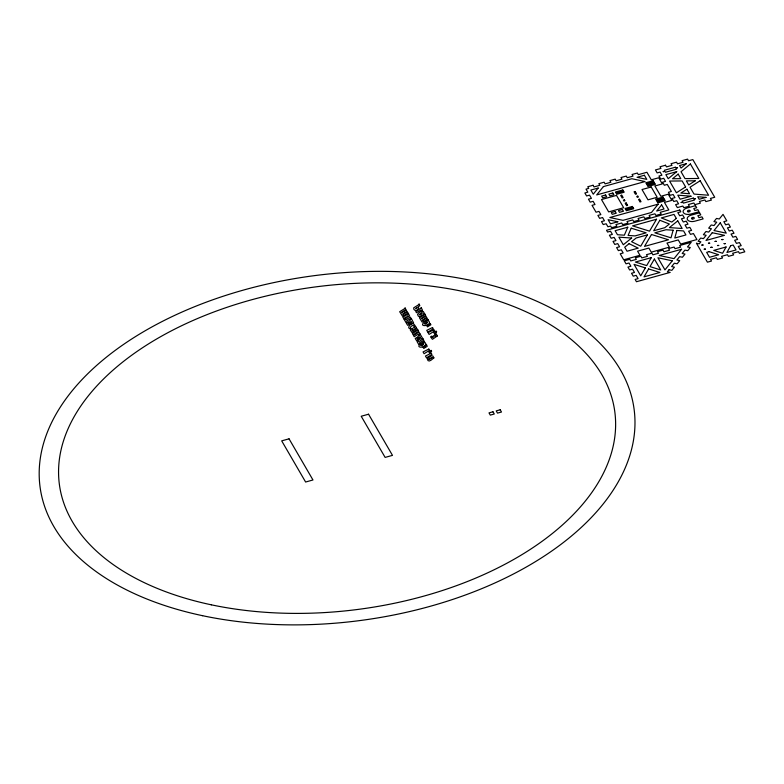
<?xml version="1.0" encoding="UTF-8"?>
<svg xmlns="http://www.w3.org/2000/svg" width="784" height="784" viewBox="0 0 784 784"><rect width="100%" height="100%" fill="white"/><g stroke="black" fill="none" stroke-linecap="round" stroke-linejoin="round"><path stroke-width="1.18" d="M411.355 319.029L408.425 322.008L409.17 323.292L411.13 321.45L411.58 322.224L408.542 323.733L407.582 322.498L406.377 323.233L407.631 325.301L413.589 322.871L411.277 318.402M426.486 345.058L425.134 345.911L425.859 347.155L427.211 346.303L426.408 344.431M405.132 308.328L399.683 311.718L402.457 316.099L407.925 313.12L407.2 311.875L402.78 314.237L406.886 311.336L406.171 310.111L401.918 312.757L401.604 312.218L405.857 309.572L405.054 307.7M419.107 304.466L413.658 307.857C413.256 312.708 421.106 309.602 417.99 306.858L419.832 305.711L419.028 303.829M408.297 313.767L402.849 317.157L404.103 319.313L405.299 318.569L404.769 317.667L405.602 317.148L406.132 318.059L407.327 317.314L406.798 316.403L407.827 315.766L408.356 316.667L409.552 315.923L408.219 313.139M421.214 308.073L415.755 311.464L416.48 312.718L420.734 310.062L421.292 311.032L422.498 310.288L421.126 307.446M424.869 314.374L419.42 317.765L422.184 322.146L427.652 319.166L426.927 317.922L422.517 320.284L426.614 317.373L425.908 316.158L421.655 318.804L421.341 318.265L425.594 315.619L424.791 313.747M417.833 330.172L412.384 333.563L413.109 334.817L418.558 331.416L417.754 329.545M422.988 339.031L418.734 341.687L418.205 340.766L417 341.51L418.734 344.49L419.93 343.745L419.46 342.931L423.713 340.285L422.909 338.404M427.3 320.293C412.952 328.525 436.619 326.252 427.211 319.666M423.605 341.853C409.268 350.085 432.935 347.812 423.527 341.226M413.06 323.743C409.963 323.253 406.298 329.113 410.855 328.721C408.846 327.242 413.717 323.518 414.207 326.742L415.157 325.674L412.982 323.116M427.976 319.598L428.054 320.225M427.78 320.186L427.692 319.558L427.466 320.225M424.281 341.158L424.369 341.785M423.693 341.158L423.781 341.785M424.232 313.384C423.154 315.511 418.156 318.931 417.529 314.404C418.627 312.287 423.595 308.857 424.232 313.384M433.885 357.886C432.141 359.131 428.044 363.854 427.182 358.611C429.505 357.886 432.435 352.986 433.885 357.886M437.354 335.944L432.425 339.305L430.534 336.875L431.719 336.111C431.445 337.982 434.336 337.757 432.944 336.277L434.13 335.523C434.601 337.394 436.776 335.062 434.836 334.307L436.022 333.553L437.354 335.944M415.099 330.74L411.982 332.504L410.238 329.878L415.687 326.487L416.402 327.712L414.364 329.427L416.765 328.339L417.451 329.515L415.099 330.74M432.2 357.573L430.935 358.072L432.2 357.573M430.034 358.945L428.877 359.219L430.034 358.945M663.215 171.608L663.979 171.578L663.215 171.608M681.159 202.478L681.923 202.448L681.159 202.478M701.847 245.069L703.062 245.02L701.847 245.069M704.238 249.185L705.463 249.136L704.238 249.185M708.462 243.236L709.687 243.187L708.462 243.236M710.853 247.352L712.078 247.303L710.853 247.352M715.086 241.403L716.311 241.354L715.086 241.403M717.478 245.519L718.703 245.47L717.478 245.519M721.711 239.571L722.936 239.522L721.711 239.571M724.102 243.687L725.327 243.638L724.151 243.599M419.322 314.58C421.116 316.736 425.016 309.121 419.322 314.58M424.634 323.714C426.594 325.83 430.093 318.412 424.634 323.714M420.939 345.274C422.85 347.42 426.349 339.933 420.939 345.274M673.113 230.212L671.006 237.826L654.885 232.809L666.037 229.732L673.113 230.212M676.876 230.467L674.779 238.032L685.922 234.945L683.579 230.927L676.876 230.467M676.808 167.825L677.552 167.854L676.847 167.766M694.751 198.695L695.496 198.724L694.751 198.695M627.778 227.193L624.348 235.19L617.459 234.72L615.117 230.702L627.778 227.193M631.208 228.183L628.092 235.445L635.011 235.915L646.153 232.838L631.208 228.183M726.072 246.98L722.583 253.271L713.744 250.38L726.072 246.98M730.668 245.706L726.915 252.477L736.019 249.959L733.158 245.02L730.668 245.706M645.33 267.903L640.714 275.831L634.05 264.365L645.33 267.903M651.298 257.652L646.682 265.58L635.403 262.042L651.298 257.652M648.633 268.932L644.017 276.86L659.912 272.469L648.633 268.932M654.395 259.053L649.985 266.609L660.745 269.98L654.395 259.053M647.349 234.896L640.724 246.205L631.571 241.697L636.206 237.973L647.349 234.896M656.531 219.246L649.544 231.153L632.58 225.87L656.531 219.246M651.494 234.494L644.517 246.401L668.458 239.777L651.494 234.494M659.834 220.265L653.689 230.751L664.832 227.674L669.369 224.038L659.834 220.265M598.192 188.033L593.253 194.187L590.852 190.061L598.192 188.033M603.386 186.602L596.693 194.922L645.036 181.555L631.855 178.723L603.386 186.602M658.168 204.154L651.475 212.474L623.006 220.343L609.834 217.521L658.168 204.154M661.618 204.889L656.669 211.043L664.009 209.014L661.618 204.889M672.27 260.817L664.959 269.882L657.903 257.75L672.27 260.817M681.59 249.273L674.024 258.642L659.177 255.476L681.59 249.273M669.066 269.745L667.419 271.783L670.193 272.401L636.461 281.73L635.128 279.437L638.078 278.624L636.167 275.351L633.227 276.164L631.541 273.263L634.481 272.45L632.57 269.157L629.63 269.97L627.945 267.07L630.885 266.256L628.993 263.012L626.053 263.826L624.299 260.817L629.787 259.298L630.738 260.945L636.334 259.396L635.373 257.76L640.861 256.241L641.812 257.887L647.408 256.339L646.447 254.692L651.935 253.173L652.886 254.82L658.482 253.281L657.521 251.635L663.009 250.116L663.97 251.762L669.556 250.214L668.605 248.567L674.083 247.048L675.044 248.695L680.63 247.156L679.679 245.51L691.214 242.315L687.49 246.931L690.283 247.528L687.715 250.704L684.922 250.106L682.198 253.477L684.991 254.075L682.433 257.25L679.64 256.652L676.915 260.023L679.708 260.621L677.151 263.787L674.358 263.199L671.633 266.57L674.426 267.158L671.859 270.333L669.066 269.745M696.466 243.275L707.413 262.17L711.5 261.033L710.549 259.386L716.4 257.769L717.35 259.416L722.544 257.985L721.584 256.339L727.474 254.712L728.424 256.358L733.618 254.918L732.658 253.271L738.469 251.664L739.43 253.31L744.8 251.831L743.016 248.763L740.076 249.577L738.254 246.45L741.203 245.637L739.42 242.57L736.47 243.383L734.657 240.257L737.597 239.443L735.813 236.376L732.873 237.189L731.051 234.063L734 233.25L732.217 230.182L729.267 230.996L727.454 227.87L730.394 227.056L728.61 223.989L725.67 224.802L723.848 221.676L726.797 220.853L723.024 214.375L719.281 219.01L716.527 218.422L713.959 221.598L716.723 222.186L713.999 225.557L711.245 224.969L708.677 228.144L711.431 228.732L708.716 232.103L705.953 231.515L703.395 234.69L706.149 235.278L703.434 238.65L700.671 238.062L698.113 241.237L700.867 241.825L699.22 243.863L696.466 243.275M712.254 232.721L706.021 240.453L724.504 235.337L712.254 232.721M720.251 222.823L714.008 230.545L726.258 233.162L720.251 222.823M420.214 334.268L417.284 337.247L418.029 338.531L419.989 336.689L420.44 337.463L417.402 338.972L416.441 337.737L415.236 338.472L416.49 340.54L422.449 338.11L418.94 332.073L413.491 335.464L414.217 336.708L418.47 334.062L419.028 335.023L420.224 334.278M436.6 331.838L434.571 333.857L433.777 332.504L436.139 331.044L436.6 331.838M431.592 351.124L429.563 353.143L428.77 351.791L431.131 350.33L431.592 351.124M676.719 171.647L668.213 178.693L665.871 174.646L676.719 171.647M686.372 163.65L681.041 168.06L679.571 165.532L686.372 163.65M678.16 174.117L672.574 178.742L680.796 178.654L678.16 174.117M690.41 163.974L681.041 171.735L685.04 178.615L698.838 178.468L690.41 163.974M631.659 238.042L623.29 244.755L618.88 237.17L631.659 238.042M629.111 243.677L624.711 247.205L627.053 251.233L638.196 248.146L629.111 243.677M676.327 218.442L671.819 222.068L661.324 217.923L673.985 214.424L676.327 218.442M677.748 220.892L669.379 227.605L682.158 228.477L677.748 220.892M685.598 186.915L676.406 192.786L669.595 181.065L682.119 180.937L685.598 186.915M695.192 180.8L688.715 184.936L686.363 180.888L695.192 180.8M686.921 189.199L680.884 193.04L689.557 193.736L686.921 189.199M700.161 180.751L690.038 187.209L694.036 194.089L708.589 195.245L700.161 180.751M428.113 324.782L426.751 325.644L427.476 326.889L428.838 326.026L428.113 324.782M424.428 346.342L423.066 347.194L423.791 348.439L425.153 347.586L424.428 346.342M430.181 323.508L428.819 324.36L429.544 325.605L430.906 324.752L430.181 323.508M405.446 318.833L404.25 319.578L405.985 322.557L407.18 321.803L406.71 320.999L410.963 318.343L410.238 317.099L405.985 319.754L405.446 318.833M432.513 327.516L426.741 330.368L427.79 332.151L433.238 328.761L432.513 327.516M433.826 329.79L428.064 332.632L429.103 334.425L434.552 331.034L433.826 329.79M428.819 349.076L423.056 351.918L424.095 353.711L429.544 350.321L428.819 349.076M431.21 353.182L425.447 356.034L426.486 357.818L431.935 354.427L431.21 353.182M416.794 307.602L415.736 308.612L417.117 308.151L416.794 307.602M413.041 329.819L412.139 330.368L412.482 330.809L413.393 330.436L413.041 329.819M593.067 185.269L587.765 186.739L588.725 188.385L586.04 189.13L587.814 192.168L584.864 192.982L586.589 195.951L589.539 195.138L591.41 198.362L588.47 199.175L590.195 202.145L593.135 201.331L594.987 204.516L592.047 205.33L596.046 212.209L598.986 211.396L600.848 214.6L597.908 215.414L599.623 218.364L602.563 217.54L604.444 220.774L601.495 221.588L603.219 224.557L606.159 223.744L607.933 226.782L610.618 226.047L611.579 227.693L616.871 226.223L615.92 224.577L621.692 222.979L622.653 224.626L627.945 223.166L626.994 221.519L632.766 219.922L633.727 221.568L639.029 220.098L638.068 218.452L643.84 216.854L644.801 218.501L650.103 217.041L649.142 215.394L654.914 213.797L655.875 215.443L661.177 213.973L660.216 212.327L668.821 209.945L664.45 202.419L671.849 200.371L668.272 194.216L660.873 196.265L654.885 185.975L662.294 183.926L658.717 177.772L651.308 179.82L646.927 172.284L638.323 174.665L637.363 173.019L632.071 174.489L633.021 176.135L627.249 177.733L626.289 176.086L620.997 177.547L621.947 179.193L616.175 180.79L615.215 179.144L609.923 180.614L610.873 182.26L605.101 183.858L604.141 182.211L598.849 183.672L599.799 185.318L594.027 186.915L593.067 185.269M665.518 165.238L660.001 166.767L660.961 168.413L655.444 169.932L657.159 172.901L660.108 172.088L661.921 175.214L658.981 176.028L660.765 179.095L663.705 178.282L665.518 181.388L662.568 182.202L664.342 185.249L667.282 184.436L671.378 191.472L668.429 192.286L670.193 195.314L673.133 194.491L674.955 197.627L672.006 198.44L673.789 201.508L676.739 200.694L678.552 203.82L675.612 204.634L677.337 207.593L682.854 206.065L683.805 207.711L689.332 206.192L688.372 204.546L693.889 203.017L694.849 204.663L700.367 203.134L699.406 201.488L704.924 199.969L705.884 201.615L711.402 200.087L710.441 198.44L714.724 197.254L692.831 159.593L688.548 160.779L687.597 159.132L682.08 160.661L683.031 162.308L677.513 163.836L676.563 162.19L671.035 163.709L671.996 165.355L666.478 166.884L665.518 165.238M644.389 175.263L637.049 177.292L646.78 179.379L644.389 175.263M675.347 167.227L664.273 170.285L665.42 172.264L676.494 169.197L675.347 167.227M653.16 180.732L645.8 182.76L646.281 183.583L653.64 181.555L653.16 180.732M622.81 189.973L615.46 192.002L615.93 192.825L623.29 190.796L622.81 189.973M605.64 195L601.671 196.098L602.671 197.833L606.649 196.735L605.64 195M612.853 193.011L608.884 194.109L609.883 195.833L613.862 194.736L612.853 193.011M654.003 182.172L646.643 184.201L647.123 185.024L654.483 182.995L654.003 182.172M623.652 191.414L616.293 193.442L616.773 194.265L624.133 192.237L623.652 191.414M654.836 183.613L647.476 185.641L647.956 186.465L655.316 184.436L654.836 183.613M616.508 195.392L601.495 199.548L608.668 211.896L623.682 207.74L616.508 195.392M651.21 186.994L642.008 189.532L647.996 199.822L657.188 197.284L651.21 186.994M621.702 195.206L620.693 195.49L621.232 196.412L622.241 196.137L621.702 195.206M635.089 191.512L634.07 191.786L634.609 192.717L635.628 192.433L635.089 191.512M622.604 196.755L621.594 197.029L622.124 197.96L623.143 197.676L622.604 196.755M635.981 193.05L634.971 193.334L635.51 194.256L636.52 193.981L635.981 193.05M624.397 199.842L623.388 200.116L623.927 201.047L624.936 200.763L624.397 199.842M637.774 196.137L636.765 196.421L637.304 197.343L638.313 197.068L637.774 196.137M626.191 202.929L625.181 203.203L625.72 204.134L626.73 203.85L626.191 202.929M639.568 199.224L638.558 199.508L639.097 200.43L640.107 200.155L639.568 199.224M627.092 204.467L626.073 204.751L626.612 205.673L627.621 205.398L627.092 204.467M640.469 200.773L639.46 201.047L639.999 201.978L641.008 201.694L640.469 200.773M663.009 197.088L655.649 199.126L656.13 199.949L663.489 197.911L663.009 197.088M632.394 206.457L625.034 208.485L625.514 209.308L632.874 207.28L632.394 206.457M615.224 211.484L611.255 212.582L612.255 214.316L616.234 213.219L615.224 211.484M622.437 209.495L618.468 210.592L619.468 212.317L623.447 211.219L622.437 209.495M663.842 198.528L656.492 200.567L656.963 201.39L664.322 199.352L663.842 198.528M633.237 207.897L625.877 209.926L626.357 210.749L633.717 208.72L633.237 207.897M664.685 199.969L657.325 202.007L657.805 202.831L665.165 200.792L664.685 199.969M690.998 196.206L680.149 199.205L677.788 195.157L690.998 196.206M693.291 198.097L682.217 201.155L683.364 203.134L694.438 200.067L693.291 198.097M617.812 221.784L610.481 223.812L608.08 219.696L617.812 221.784M705.992 197.401L699.191 199.283L697.711 196.745L705.992 197.401M679.757 210.024L606.542 230.271L607.571 232.044L610.52 231.231L612.363 234.396L609.413 235.21L611.177 238.238L614.117 237.425L615.959 240.59L613.019 241.403L614.774 244.432L617.723 243.618L619.566 246.784L616.616 247.597L618.38 250.625L621.32 249.812L623.162 252.977L620.222 253.791L623.701 259.788L639.969 255.29L637.578 251.184L648.878 248.058L651.259 252.164L669.36 247.166L666.978 243.06L678.268 239.933L680.659 244.04L696.917 239.541L693.438 233.554L690.488 234.367L688.646 231.192L691.596 230.378L689.832 227.36L686.892 228.173L685.049 224.998L687.989 224.185L686.235 221.157L683.295 221.98L681.453 218.805L684.393 217.991L682.629 214.963L679.689 215.776L677.846 212.611L680.786 211.798L679.757 210.024M695.496 205.673L687.049 208.015A5.762 3.342 -7.4 0 0 683.374 212.562A5.762 3.342 -7.4 0 0 690.586 214.101L699.034 211.768L697.838 209.71L694.898 210.524L693.752 208.554L696.692 207.731L695.496 205.673M699.583 212.807L691.135 215.149A5.762 3.342 -7.4 0 0 687.46 219.696A5.762 3.342 -7.4 0 0 694.673 221.235L703.13 218.903L701.935 216.845L698.985 217.658L697.838 215.688L700.778 214.865L699.583 212.807M709.148 251.654L706.658 252.34L709.53 257.279L718.644 254.761L709.148 251.654M368.558 414.217L361.208 416.245L385.13 457.405L392.49 455.367L368.558 414.217M289.051 438.824L281.691 440.863L305.613 482.023L312.973 479.984L289.051 438.824M492.979 411.786L489 412.884L490.294 415.108L494.273 414.001L492.979 411.786M500.192 409.787L496.213 410.885L497.507 413.109L501.486 412.012L500.192 409.787M202.605 615.705A299.547 173.95 -7.4 0 0 634.53 413.001A299.547 173.95 -7.4 0 0 174.126 315.638A299.547 173.95 -7.4 0 0 202.605 615.705M211.337 604.817A280.084 162.651 -7.4 0 0 615.205 415.285A280.084 162.651 -7.4 0 0 184.72 324.253A280.084 162.651 -7.4 0 0 211.337 604.817M688.038 211.788A1.372 0.804 -7.4 0 0 690.185 211.014A1.372 0.804 -7.4 0 0 688.234 210.386A1.372 0.804 -7.4 0 0 688.038 211.788M692.125 218.922A1.372 0.804 -7.4 0 0 694.271 218.148A1.372 0.804 -7.4 0 0 692.321 217.521A1.372 0.804 -7.4 0 0 692.125 218.922"/></g></svg>
